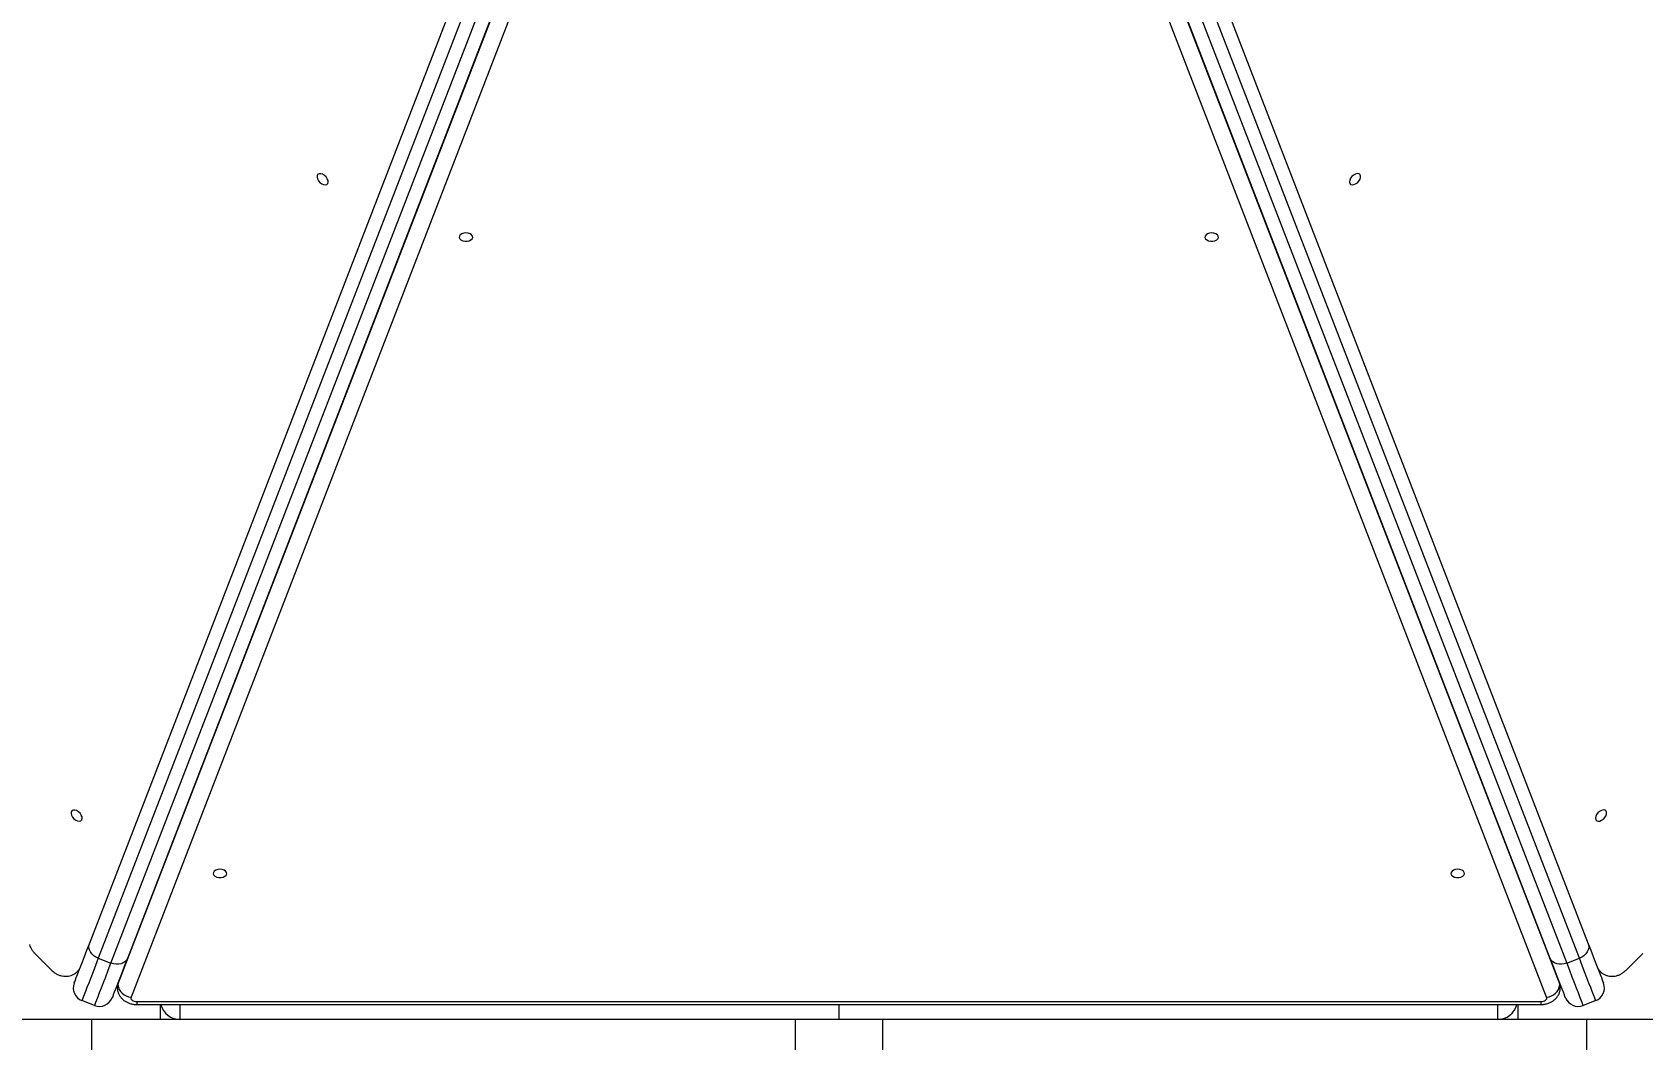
# Model space of a CAD drawing. Header units: millimetres. Extents: x -6332 to 8932, y -6739 to 7096.
# Drawn here: x -2262 to -1432, y -630 to -111 of the extents above; entities that cross this region are included whole.
import ezdxf

# ---------------------------------------------------------------- set-up
doc = ezdxf.new("R2010")
doc.units = ezdxf.units.MM
for name, color, linetype in [('DIKOM_ОБЪЕКТ', 7, 'Continuous'), ('DIKOM_РАЗМЕР_ЗОНА', 7, 'Continuous'), ('DIKOM_РАЗМЕР_ОБЪЕКТА', 7, 'Continuous')]:
    doc.layers.add(name, color=color, linetype=linetype)
doc.styles.add('style1', font='arial.ttf', dxfattribs={"width": 0.8})
doc.dimstyles.new('1-50', dxfattribs={"dimtxt": 300, "dimasz": 200, "dimexe": 100, "dimexo": 0, "dimgap": 100, "dimtad": 1, "dimtxsty": 'style1', "dimcen": 200, "dimclrd": 7, "dimclre": 7, "dimclrt": 7, "dimadec": 1, "dimazin": 2, "dimtfac": 1, "dimtmove": 0, "dimatfit": 2, "dimfxl": 0, "dimlwd": 25, "dimlwe": 18, "dimarcsym": 0})

# ---------------------------------------------------------------- blocks, each defined once
blk = doc.blocks.new('*D9')
at = {"layer": 'Defpoints', "color": 0, "transparency": 16777216}
for p in [(777.17, 5593.97), (-4228.73, -3389.78), (7301.72, -3389.78)]:
    blk.add_point(p, dxfattribs=at)
at = {"layer": 'DIKOM_РАЗМЕР_ОБЪЕКТА', "color": 7, "lineweight": 18, "transparency": 16777216}
for p, q in [((777.17, 5593.97), (7401.72, 5593.97)), ((-4228.73, -3389.78), (7401.72, -3389.78))]:
    blk.add_line(p, q, dxfattribs=at)
at = {"layer": 'DIKOM_РАЗМЕР_ОБЪЕКТА', "color": 7, "lineweight": 25, "transparency": 16777216}
blk.add_line((7301.72, 5393.97), (7301.72, -3189.78), dxfattribs=at)
at = {"layer": 'DIKOM_РАЗМЕР_ОБЪЕКТА', "color": 7, "transparency": 16777216}
for points in [[(7268.39, 5393.97), (7335.06, 5393.97), (7301.72, 5593.97)], [(7268.39, -3189.78), (7335.06, -3189.78), (7301.72, -3389.78)]]:
    blk.add_solid(points, dxfattribs=at)
at = {"layer": 'DIKOM_РАЗМЕР_ОБЪЕКТА', "color": 7, "transparency": 16777216, "insert": (7048.55, 1153.71), "char_height": 300, "attachment_point": 5, "rotation": 90, "style": 'style1'}
blk.add_mtext('9000', dxfattribs=at)
blk = doc.blocks.new('*D10')
at = {"layer": 'Defpoints', "color": 0, "transparency": 16777216}
for p in [(4034.78, 3636.59), (-4490.85, -1960.46), (4034.78, -5533.39)]:
    blk.add_point(p, dxfattribs=at)
at = {"layer": 'DIKOM_РАЗМЕР_ОБЪЕКТА', "color": 7, "lineweight": 18, "transparency": 16777216}
for p, q in [((4034.78, 3636.59), (4034.78, -5633.39)), ((-4490.85, -1960.46), (-4490.85, -5633.39))]:
    blk.add_line(p, q, dxfattribs=at)
at = {"layer": 'DIKOM_РАЗМЕР_ОБЪЕКТА', "color": 7, "lineweight": 25, "transparency": 16777216}
blk.add_line((-4290.85, -5533.39), (3834.78, -5533.39), dxfattribs=at)
at = {"layer": 'DIKOM_РАЗМЕР_ОБЪЕКТА', "color": 7, "transparency": 16777216}
for points in [[(-4290.85, -5500.05), (-4290.85, -5566.72), (-4490.85, -5533.39)], [(3834.78, -5500.05), (3834.78, -5566.72), (4034.78, -5533.39)]]:
    blk.add_solid(points, dxfattribs=at)
at = {"layer": 'DIKOM_РАЗМЕР_ОБЪЕКТА', "color": 7, "transparency": 16777216, "insert": (308.03, -5280.21), "char_height": 300, "attachment_point": 5, "style": 'style1'}
blk.add_mtext('8500', dxfattribs=at)
blk = doc.blocks.new('*D11')
at = {"layer": 'Defpoints', "color": 0, "transparency": 16777216}
for p in [(1114.35, 7096.35), (-4349.59, -4627.34), (8831.76, -4627.34)]:
    blk.add_point(p, dxfattribs=at)
at = {"layer": 'DIKOM_РАЗМЕР_ЗОНА', "color": 7, "lineweight": 18, "transparency": 16777216}
for p, q in [((1114.35, 7096.35), (8931.76, 7096.35)), ((-4349.59, -4627.34), (8931.76, -4627.34))]:
    blk.add_line(p, q, dxfattribs=at)
at = {"layer": 'DIKOM_РАЗМЕР_ЗОНА', "color": 7, "lineweight": 25, "transparency": 16777216}
blk.add_line((8831.76, 6896.35), (8831.76, -4427.34), dxfattribs=at)
at = {"layer": 'DIKOM_РАЗМЕР_ЗОНА', "color": 7, "transparency": 16777216}
for points in [[(8798.42, 6896.35), (8865.09, 6896.35), (8831.76, 7096.35)], [(8798.42, -4427.34), (8865.09, -4427.34), (8831.76, -4627.34)]]:
    blk.add_solid(points, dxfattribs=at)
at = {"layer": 'DIKOM_РАЗМЕР_ЗОНА', "color": 7, "transparency": 16777216, "insert": (8578.59, 1308.2), "char_height": 300, "attachment_point": 5, "rotation": 90, "style": 'style1'}
blk.add_mtext('11750', dxfattribs=at)
blk = doc.blocks.new('*D12')
at = {"layer": 'Defpoints', "color": 0, "transparency": 16777216}
for p in [(6134.38, 3354.85), (-6332, -2644.93), (6134.38, -6639)]:
    blk.add_point(p, dxfattribs=at)
at = {"layer": 'DIKOM_РАЗМЕР_ЗОНА', "color": 7, "lineweight": 18, "transparency": 16777216}
for p, q in [((6134.38, 3354.85), (6134.38, -6739)), ((-6332, -2644.93), (-6332, -6739))]:
    blk.add_line(p, q, dxfattribs=at)
at = {"layer": 'DIKOM_РАЗМЕР_ЗОНА', "color": 7, "lineweight": 25, "transparency": 16777216}
blk.add_line((-6132, -6639), (5934.38, -6639), dxfattribs=at)
at = {"layer": 'DIKOM_РАЗМЕР_ЗОНА', "color": 7, "transparency": 16777216}
for points in [[(-6132, -6605.67), (-6132, -6672.33), (-6332, -6639)], [(5934.38, -6605.67), (5934.38, -6672.33), (6134.38, -6639)]]:
    blk.add_solid(points, dxfattribs=at)
at = {"layer": 'DIKOM_РАЗМЕР_ЗОНА', "color": 7, "transparency": 16777216, "insert": (-98.81, -6385.83), "char_height": 300, "attachment_point": 5, "style": 'style1'}
blk.add_mtext('12500', dxfattribs=at)

msp = doc.modelspace()

# ---------------------------------------------------------------- linework, layer by layer
at = {"layer": 'DIKOM_ОБЪЕКТ', "color": 7, "linetype": 'Continuous', "lineweight": 15}
for p, q in [((-2232.938, -580.842), (-1872.495, 351.523)), ((-1820.165, 351.523), (-1459.722, -580.842)), ((-1867.9, 343.998), (-2228.343, -588.367)), ((-2221.814, -590.892), (-1861.371, 341.474)), ((-1852.908, 343.951), (-2213.351, -588.414)), ((-1479.309, -588.414), (-1839.752, 343.951)), ((-1831.289, 341.474), (-1470.846, -590.892)), ((-1464.317, -588.367), (-1824.76, 343.998)), ((-1798.066, 235.333), (-1474.382, -601.949)), ((-2218.278, -601.949), (-1905.319, 207.59)), ((-1899.903, 197.462), (-2211.467, -608.468)), ((-1481.193, -608.468), (-1792.797, 197.565)), ((-2115.425, -184.555), (-2115.504, -185.36)), ((-2115.504, -185.36), (-2115.27, -186.286)), ((-2115.043, -183.959), (-2115.425, -184.555)), ((-2115.27, -186.286), (-2114.749, -187.235)), ((-2114.398, -183.637), (-2115.043, -183.959)), ((-2114.749, -187.235), (-2113.998, -188.101)), ((-2113.56, -183.622), (-2114.398, -183.637)), ((-2113.998, -188.101), (-2113.097, -188.792)), ((-2112.62, -183.918), (-2113.56, -183.622)), ((-2113.097, -188.792), (-2112.144, -189.234)), ((-2111.681, -184.492), (-2112.62, -183.918)), ((-2112.144, -189.234), (-2111.243, -189.377)), ((-2110.843, -185.282), (-2111.681, -184.492)), ((-2111.243, -189.377), (-2110.491, -189.206)), ((-2110.198, -186.202), (-2110.843, -185.282)), ((-2110.491, -189.206), (-2109.971, -188.741)), ((-2109.815, -187.152), (-2110.198, -186.202)), ((-2109.971, -188.741), (-2109.737, -188.03)), ((-2109.737, -188.03), (-2109.815, -187.152)), ((-1582.79, -186.959), (-1582.933, -187.86)), ((-1582.933, -187.86), (-1582.763, -188.612)), ((-1582.349, -186.007), (-1582.79, -186.959)), ((-1582.763, -188.612), (-1582.297, -189.133)), ((-1581.658, -185.106), (-1582.349, -186.007)), ((-1582.297, -189.133), (-1581.587, -189.367)), ((-1580.791, -184.354), (-1581.658, -185.106)), ((-1581.587, -189.367), (-1580.709, -189.288)), ((-1579.843, -183.833), (-1580.791, -184.354)), ((-1580.709, -189.288), (-1579.759, -188.906)), ((-1578.916, -183.599), (-1579.843, -183.833)), ((-1579.759, -188.906), (-1578.839, -188.26)), ((-1578.111, -183.678), (-1578.916, -183.599)), ((-1578.839, -188.26), (-1578.049, -187.423)), ((-1577.515, -184.061), (-1578.111, -183.678)), ((-1578.049, -187.423), (-1577.475, -186.483)), ((-1577.193, -184.706), (-1577.515, -184.061)), ((-1577.475, -186.483), (-1577.179, -185.544)), ((-1577.179, -185.544), (-1577.193, -184.706)), ((-2042.096, -215.809), (-2042.191, -216.513)), ((-2041.633, -215.161), (-2042.096, -215.809)), ((-2040.853, -214.642), (-2041.633, -215.161)), ((-2039.84, -214.305), (-2040.853, -214.642)), ((-2038.703, -214.189), (-2039.84, -214.305)), ((-2037.567, -214.305), (-2038.703, -214.189)), ((-2036.554, -214.642), (-2037.567, -214.305)), ((-2035.773, -215.161), (-2036.554, -214.642)), ((-2035.31, -215.809), (-2035.773, -215.161)), ((-2035.215, -216.513), (-2035.31, -215.809)), ((-1657.35, -215.809), (-1657.445, -216.513)), ((-1656.887, -215.161), (-1657.35, -215.809)), ((-1656.107, -214.642), (-1656.887, -215.161)), ((-1655.093, -214.305), (-1656.107, -214.642)), ((-1653.957, -214.189), (-1655.093, -214.305)), ((-1652.821, -214.305), (-1653.957, -214.189)), ((-1651.807, -214.642), (-1652.821, -214.305)), ((-1651.027, -215.161), (-1651.807, -214.642)), ((-1650.564, -215.809), (-1651.027, -215.161)), ((-1650.469, -216.513), (-1650.564, -215.809)), ((-2042.191, -216.513), (-2041.908, -217.198)), ((-2041.908, -217.198), (-2041.278, -217.79)), ((-2041.278, -217.79), (-2040.369, -218.224)), ((-2040.369, -218.224), (-2039.279, -218.453)), ((-2039.279, -218.453), (-2038.127, -218.453)), ((-2038.127, -218.453), (-2037.037, -218.224)), ((-2037.037, -218.224), (-2036.128, -217.79)), ((-2036.128, -217.79), (-2035.498, -217.198)), ((-2035.498, -217.198), (-2035.215, -216.513)), ((-1657.445, -216.513), (-1657.162, -217.198)), ((-1657.162, -217.198), (-1656.532, -217.79)), ((-1656.532, -217.79), (-1655.623, -218.224)), ((-1655.623, -218.224), (-1654.533, -218.453)), ((-1654.533, -218.453), (-1653.381, -218.453)), ((-1653.381, -218.453), (-1652.291, -218.224)), ((-1652.291, -218.224), (-1651.382, -217.79)), ((-1651.382, -217.79), (-1650.752, -217.198)), ((-1650.752, -217.198), (-1650.469, -216.513)), ((-2242.329, -512.817), (-2242.407, -513.622)), ((-2242.407, -513.622), (-2242.173, -514.549)), ((-2241.946, -512.221), (-2242.329, -512.817)), ((-2242.173, -514.549), (-2241.652, -515.497)), ((-2241.301, -511.899), (-2241.946, -512.221)), ((-2240.463, -511.886), (-2241.301, -511.899)), ((-2239.523, -512.181), (-2240.463, -511.886)), ((-2238.584, -512.755), (-2239.523, -512.181)), ((-2237.746, -513.545), (-2238.584, -512.755)), ((-2237.101, -514.465), (-2237.746, -513.545)), ((-2236.718, -515.415), (-2237.101, -514.465)), ((-1455.446, -514.27), (-1455.887, -515.223)), ((-1454.755, -513.369), (-1455.446, -514.27)), ((-1453.888, -512.617), (-1454.755, -513.369)), ((-1452.94, -512.096), (-1453.888, -512.617)), ((-1452.013, -511.863), (-1452.94, -512.096)), ((-1451.208, -511.941), (-1452.013, -511.863)), ((-1450.612, -512.323), (-1451.208, -511.941)), ((-1451.146, -515.686), (-1450.572, -514.746)), ((-1450.29, -512.969), (-1450.612, -512.323)), ((-1450.572, -514.746), (-1450.276, -513.806)), ((-1450.276, -513.806), (-1450.29, -512.969)), ((-2241.652, -515.497), (-2240.901, -516.364)), ((-2240.901, -516.364), (-2240, -517.055)), ((-2240, -517.055), (-2239.047, -517.496)), ((-2239.047, -517.496), (-2238.146, -517.639)), ((-2238.146, -517.639), (-2237.395, -517.469)), ((-2237.395, -517.469), (-2236.874, -517.003)), ((-2236.874, -517.003), (-2236.64, -516.293)), ((-2236.64, -516.293), (-2236.718, -515.415)), ((-1455.887, -515.223), (-1456.03, -516.124)), ((-1456.03, -516.124), (-1455.859, -516.875)), ((-1455.859, -516.875), (-1455.394, -517.396)), ((-1455.394, -517.396), (-1454.684, -517.63)), ((-1454.684, -517.63), (-1453.806, -517.551)), ((-1453.806, -517.551), (-1452.856, -517.169)), ((-1452.856, -517.169), (-1451.936, -516.523)), ((-1451.936, -516.523), (-1451.146, -515.686)), ((-2168.999, -544.072), (-2169.094, -544.776)), ((-2169.094, -544.776), (-2168.812, -545.461)), ((-2168.536, -543.425), (-2168.999, -544.072)), ((-2168.812, -545.461), (-2168.181, -546.053)), ((-2167.756, -542.905), (-2168.536, -543.425)), ((-2168.181, -546.053), (-2167.272, -546.487)), ((-2166.743, -542.568), (-2167.756, -542.905)), ((-2167.272, -546.487), (-2166.182, -546.717)), ((-2165.606, -542.452), (-2166.743, -542.568)), ((-2166.182, -546.717), (-2165.03, -546.717)), ((-2164.47, -542.568), (-2165.606, -542.452)), ((-2165.03, -546.717), (-2163.941, -546.487)), ((-2163.457, -542.905), (-2164.47, -542.568)), ((-2163.941, -546.487), (-2163.031, -546.053)), ((-2162.676, -543.425), (-2163.457, -542.905)), ((-2163.031, -546.053), (-2162.401, -545.461)), ((-2162.214, -544.072), (-2162.676, -543.425)), ((-2162.401, -545.461), (-2162.118, -544.776)), ((-2162.118, -544.776), (-2162.214, -544.072)), ((-1530.447, -544.072), (-1530.542, -544.776)), ((-1530.542, -544.776), (-1530.259, -545.461)), ((-1529.984, -543.425), (-1530.447, -544.072)), ((-1530.259, -545.461), (-1529.629, -546.053)), ((-1529.204, -542.905), (-1529.984, -543.425)), ((-1529.629, -546.053), (-1528.72, -546.487)), ((-1528.19, -542.568), (-1529.204, -542.905)), ((-1528.72, -546.487), (-1527.63, -546.717)), ((-1527.054, -542.452), (-1528.19, -542.568)), ((-1527.63, -546.717), (-1526.478, -546.717)), ((-1525.917, -542.568), (-1527.054, -542.452)), ((-1526.478, -546.717), (-1525.388, -546.487)), ((-1524.904, -542.905), (-1525.917, -542.568)), ((-1525.388, -546.487), (-1524.479, -546.053)), ((-1524.124, -543.425), (-1524.904, -542.905)), ((-1524.479, -546.053), (-1523.849, -545.461)), ((-1523.661, -544.072), (-1524.124, -543.425)), ((-1523.849, -545.461), (-1523.566, -544.776)), ((-1523.566, -544.776), (-1523.661, -544.072)), ((-2234.254, -584.245), (-2232.938, -580.842)), ((-2233.19, -581.866), (-2232.938, -580.842)), ((-1459.722, -580.842), (-1459.47, -581.866)), ((-1459.722, -580.842), (-1458.406, -584.245)), ((-2261.058, -585.89), (-2252.513, -594.434)), ((-2236.554, -590.194), (-2235.461, -587.366)), ((-2235.461, -587.366), (-2234.254, -584.245)), ((-2233.181, -582.948), (-2233.19, -581.866)), ((-2232.912, -584.046), (-2233.181, -582.948)), ((-2232.393, -585.118), (-2232.912, -584.046)), ((-2231.644, -586.122), (-2232.393, -585.118)), ((-2230.694, -587.021), (-2231.644, -586.122)), ((-2229.58, -587.779), (-2230.694, -587.021)), ((-2228.343, -588.367), (-2229.757, -592.027)), ((-2228.343, -588.367), (-2229.58, -587.779)), ((-2228.343, -588.367), (-2221.814, -590.892)), ((-2213.351, -588.414), (-2214.667, -591.817)), ((-2213.854, -589.341), (-2214.588, -590.136)), ((-2213.351, -588.414), (-2213.854, -589.341)), ((-1478.806, -589.341), (-1479.309, -588.414)), ((-1477.994, -591.817), (-1479.309, -588.414)), ((-1478.072, -590.136), (-1478.806, -589.341)), ((-1470.846, -590.892), (-1464.317, -588.367)), ((-1463.081, -587.779), (-1464.317, -588.367)), ((-1462.903, -592.027), (-1464.317, -588.367)), ((-1461.966, -587.021), (-1463.081, -587.779)), ((-1461.016, -586.122), (-1461.966, -587.021)), ((-1460.267, -585.118), (-1461.016, -586.122)), ((-1459.748, -584.046), (-1460.267, -585.118)), ((-1459.479, -582.948), (-1459.748, -584.046)), ((-1459.47, -581.866), (-1459.479, -582.948)), ((-1458.406, -584.245), (-1457.2, -587.366)), ((-1457.2, -587.366), (-1456.107, -590.194)), ((-1440.147, -594.434), (-1431.603, -585.89)), ((-2239.709, -598.356), (-2239.11, -596.805)), ((-2239.207, -595.27), (-2238.645, -594.707)), ((-2239.11, -596.805), (-2238.382, -594.922)), ((-2238.678, -594.684), (-2238.033, -594.02)), ((-2238.645, -594.707), (-2238.407, -594.446)), ((-2238.407, -594.446), (-2237.777, -593.357)), ((-2238.382, -594.922), (-2237.529, -592.715)), ((-2237.529, -592.715), (-2236.554, -590.194)), ((-2231.055, -595.383), (-2232.23, -598.423)), ((-2229.757, -592.027), (-2231.055, -595.383)), ((-2225.701, -600.946), (-2224.526, -597.906)), ((-2224.526, -597.906), (-2223.228, -594.55)), ((-2223.228, -594.55), (-2221.814, -590.892)), ((-2220.503, -591.288), (-2221.814, -590.892)), ((-2219.168, -591.476), (-2220.503, -591.288)), ((-2217.861, -591.451), (-2219.168, -591.476)), ((-2216.966, -597.766), (-2217.941, -600.287)), ((-2216.631, -591.211), (-2217.861, -591.451)), ((-2215.873, -594.938), (-2216.966, -597.766)), ((-2215.526, -590.768), (-2216.631, -591.211)), ((-2214.667, -591.817), (-2215.873, -594.938)), ((-2214.588, -590.136), (-2215.526, -590.768)), ((-1477.134, -590.768), (-1478.072, -590.136)), ((-1476.787, -594.938), (-1477.994, -591.817)), ((-1476.029, -591.211), (-1477.134, -590.768)), ((-1475.694, -597.766), (-1476.787, -594.938)), ((-1474.8, -591.451), (-1476.029, -591.211)), ((-1474.719, -600.287), (-1475.694, -597.766)), ((-1473.492, -591.476), (-1474.8, -591.451)), ((-1472.157, -591.288), (-1473.492, -591.476)), ((-1470.846, -590.892), (-1472.157, -591.288)), ((-1470.846, -590.892), (-1469.432, -594.55)), ((-1469.432, -594.55), (-1468.134, -597.906)), ((-1468.134, -597.906), (-1466.959, -600.946)), ((-1461.605, -595.383), (-1462.903, -592.027)), ((-1460.43, -598.423), (-1461.605, -595.383)), ((-1456.107, -590.194), (-1455.132, -592.715)), ((-1455.132, -592.715), (-1454.278, -594.922)), ((-1454.883, -593.357), (-1454.253, -594.446)), ((-1454.278, -594.922), (-1453.551, -596.805)), ((-1454.253, -594.446), (-1454.015, -594.707)), ((-1454.015, -594.707), (-1453.453, -595.27)), ((-1453.551, -596.805), (-1452.951, -598.356)), ((-2240.784, -601.136), (-2240.716, -600.962)), ((-2240.716, -600.962), (-2240.514, -600.438)), ((-2240.514, -600.438), (-2240.178, -599.568)), ((-2240.178, -599.568), (-2239.709, -598.356)), ((-2234.979, -605.533), (-2235.623, -607.2)), ((-2234.196, -603.508), (-2234.979, -605.533)), ((-2233.279, -601.135), (-2234.196, -603.508)), ((-2232.23, -598.423), (-2233.279, -601.135)), ((-2228.45, -608.056), (-2227.667, -606.032)), ((-2227.667, -606.032), (-2226.75, -603.659)), ((-2226.75, -603.659), (-2225.701, -600.946)), ((-2220.122, -605.928), (-2220.591, -607.141)), ((-2219.522, -604.378), (-2220.122, -605.928)), ((-2218.795, -602.494), (-2219.522, -604.378)), ((-2217.941, -600.287), (-2218.795, -602.494)), ((-2218.543, -602.375), (-2218.548, -602.574)), ((-2218.548, -602.574), (-2218.548, -603.364)), ((-2218.548, -603.363), (-2218.543, -603.166)), ((-2218.278, -601.159), (-2218.543, -602.375)), ((-2218.543, -603.166), (-2218.278, -601.949)), ((-2218.278, -601.159), (-2218.278, -601.949)), ((-1473.866, -602.494), (-1474.719, -600.287)), ((-1474.382, -601.949), (-1474.382, -601.159)), ((-1474.117, -602.375), (-1474.382, -601.159)), ((-1474.382, -601.949), (-1474.117, -603.166)), ((-1474.112, -602.574), (-1474.117, -602.375)), ((-1474.117, -603.166), (-1474.112, -603.367)), ((-1474.112, -603.364), (-1474.112, -602.574)), ((-1473.138, -604.378), (-1473.866, -602.494)), ((-1472.538, -605.928), (-1473.138, -604.378)), ((-1472.07, -607.141), (-1472.538, -605.928)), ((-1466.959, -600.946), (-1465.911, -603.659)), ((-1465.911, -603.659), (-1464.993, -606.032)), ((-1464.993, -606.032), (-1464.211, -608.056)), ((-1459.382, -601.135), (-1460.43, -598.423)), ((-1458.464, -603.508), (-1459.382, -601.135)), ((-1457.682, -605.533), (-1458.464, -603.508)), ((-1457.037, -607.2), (-1457.682, -605.533)), ((-1452.951, -598.356), (-1452.482, -599.568)), ((-1452.482, -599.568), (-1452.146, -600.438)), ((-1452.146, -600.438), (-1451.944, -600.962)), ((-1451.944, -600.962), (-1451.876, -601.136)), ((-2236.706, -610.002), (-2236.779, -610.189)), ((-2230.25, -612.713), (-2236.779, -610.189)), ((-2236.489, -609.439), (-2236.706, -610.002)), ((-2236.127, -608.503), (-2236.489, -609.439)), ((-2235.623, -607.2), (-2236.127, -608.503)), ((-2230.25, -612.713), (-2230.177, -612.526)), ((-2230.177, -612.526), (-2229.96, -611.963)), ((-2229.96, -611.963), (-2229.598, -611.028)), ((-2229.598, -611.028), (-2229.094, -609.724)), ((-2229.094, -609.724), (-2228.45, -608.056)), ((-2221.129, -608.534), (-2221.197, -608.708)), ((-2220.927, -608.01), (-2221.129, -608.534)), ((-2220.591, -607.141), (-2220.927, -608.01)), ((-2211.467, -608.468), (-2211.548, -608.879)), ((-2211.548, -608.879), (-2211.477, -609.291)), ((-2211.477, -609.291), (-2211.258, -609.682)), ((-2211.258, -609.682), (-2210.901, -610.034)), ((-2210.901, -610.034), (-2210.426, -610.328)), ((-2210.426, -610.328), (-2209.855, -610.549)), ((-2209.855, -610.549), (-2209.219, -610.686)), ((-2209.219, -610.686), (-2208.548, -610.733)), ((-2208.548, -610.733), (-1484.112, -610.733)), ((-2208.548, -610.733), (-2208.548, -612.205)), ((-2208.548, -612.205), (-1484.112, -612.205)), ((-2196.33, -619.913), (-2196.33, -612.205)), ((-2186.332, -612.205), (-2186.332, -619.913)), ((-1846.33, -612.205), (-1846.33, -619.913)), ((-1506.333, -619.913), (-1506.333, -612.205)), ((-1496.096, -612.205), (-1496.096, -619.913)), ((-1484.112, -610.733), (-1483.442, -610.686)), ((-1484.112, -610.733), (-1484.112, -612.205)), ((-1483.442, -610.686), (-1482.805, -610.549)), ((-1482.805, -610.549), (-1482.234, -610.328)), ((-1482.234, -610.328), (-1481.759, -610.034)), ((-1481.759, -610.034), (-1481.402, -609.682)), ((-1481.402, -609.682), (-1481.183, -609.291)), ((-1481.112, -608.879), (-1481.193, -608.468)), ((-1481.183, -609.291), (-1481.112, -608.879)), ((-1471.733, -608.01), (-1472.07, -607.141)), ((-1471.531, -608.534), (-1471.733, -608.01)), ((-1471.464, -608.708), (-1471.531, -608.534)), ((-1464.211, -608.056), (-1463.566, -609.724)), ((-1463.566, -609.724), (-1463.062, -611.028)), ((-1463.062, -611.028), (-1462.7, -611.963)), ((-1462.7, -611.963), (-1462.483, -612.526)), ((-1462.483, -612.526), (-1462.41, -612.713)), ((-1455.881, -610.189), (-1462.41, -612.713)), ((-1456.533, -608.503), (-1457.037, -607.2)), ((-1456.171, -609.439), (-1456.533, -608.503)), ((-1455.954, -610.002), (-1456.171, -609.439)), ((-1455.881, -610.189), (-1455.954, -610.002)), ((-2231.684, -619.913), (-2296.096, -619.913)), ((-2231.684, -640.913), (-2231.684, -619.913)), ((-1868.607, -619.913), (-2231.684, -619.913)), ((-1868.607, -640.913), (-1868.607, -619.913)), ((-1823.584, -619.913), (-1868.607, -619.913)), ((-1823.584, -640.913), (-1823.584, -619.913)), ((-1460.508, -619.913), (-1823.584, -619.913)), ((-1460.508, -640.913), (-1460.508, -619.913)), ((-1396.096, -619.913), (-1460.508, -619.913))]:
    msp.add_line(p, q, dxfattribs=at)
for centre, radius, start, end in [((-2234.255, -603.66), 7, 158.864011, 248.864011), ((-2210.863, -601.019), 7.474, 187.148126, 265.360059), ((-1481.798, -601.019), 7.474, 274.639941, 352.851874), ((-1458.405, -603.66), 7, 291.135989, 21.135989), ((-2227.726, -606.184), 7, 248.864011, 338.864011), ((-2186.332, -609.913), 10, 193.244527, 270), ((-1506.333, -609.913), 10, 270, 346.755473), ((-1464.934, -606.184), 7, 201.135989, 291.135989)]:
    msp.add_arc(centre, radius, start, end, dxfattribs=at)
for points, knots in [([(-2263.888, -581.248), (-2263.739, -581.679), (-2263.407, -582.634), (-2262.619, -584.032), (-2261.786, -585.136), (-2261.219, -585.722), (-2261.058, -585.89)], [0, 0, 0, 0, 0.2509376, 0.5573736, 0.8737929, 1, 1, 1, 1]), ([(-2252.513, -594.434), (-2252.217, -594.713), (-2251.467, -595.419), (-2250.138, -596.322), (-2248.57, -597.073), (-2246.987, -597.535), (-2245.398, -597.721), (-2243.838, -597.63), (-2242.338, -597.271), (-2240.952, -596.638), (-2239.895, -595.958), (-2239.397, -595.417), (-2239.242, -595.248)], [0, 0, 0, 0, 0.0813172, 0.2055568, 0.3200644, 0.4315441, 0.5394175, 0.6446301, 0.7482675, 0.8510931, 0.9536098, 1, 1, 1, 1]), ([(-1454.68, -593.883), (-1454.523, -594.124), (-1454.322, -594.433), (-1454.039, -594.665), (-1453.976, -594.717)], [0, 0, 0, 0, 0.7781221, 1, 1, 1, 1]), ([(-1453.423, -595.272), (-1453.086, -595.586), (-1452.37, -596.254), (-1451.061, -596.973), (-1449.627, -597.47), (-1448.146, -597.7), (-1446.646, -597.677), (-1445.141, -597.406), (-1443.643, -596.885), (-1442.176, -596.107), (-1441.007, -595.255), (-1440.367, -594.644), (-1440.147, -594.434)], [0, 0, 0, 0, 0.0933568, 0.1982451, 0.3003134, 0.4010512, 0.5020346, 0.6049952, 0.7116625, 0.8231199, 0.9391857, 1, 1, 1, 1]), ([(-2218.533, -603.361), (-2218.538, -603.416), (-2218.591, -604.002), (-2218.391, -605.107), (-2217.94, -606.588), (-2217.213, -607.925), (-2216.282, -609.102), (-2215.159, -610.113), (-2213.859, -610.95), (-2212.388, -611.598), (-2210.764, -612.038), (-2209.457, -612.192), (-2208.71, -612.202), (-2208.548, -612.205)], [0, 0, 0, 0, 0.0112448, 0.119099, 0.2232586, 0.3249593, 0.425678, 0.527109, 0.6308857, 0.7385662, 0.8510257, 0.9677606, 1, 1, 1, 1]), ([(-1484.112, -612.205), (-1483.702, -612.192), (-1482.669, -612.16), (-1481.09, -611.855), (-1479.45, -611.275), (-1478.004, -610.478), (-1476.75, -609.48), (-1475.712, -608.308), (-1474.906, -606.99), (-1474.375, -605.557), (-1474.111, -604.329), (-1474.142, -603.596), (-1474.152, -603.369)], [0, 0, 0, 0, 0.0818032, 0.2059091, 0.3202055, 0.4316105, 0.53954, 0.6448406, 0.7485662, 0.8514494, 0.9540552, 1, 1, 1, 1])]:
    msp.add_open_spline(points, degree=3, knots=knots, dxfattribs=at)

# ---------------------------------------------------------------- dimensions: what is measured, and where the dimension line sits
at = {"layer": 'DIKOM_РАЗМЕР_ЗОНА'}
dim = msp.add_linear_dim(base=(8831.757, -4627.344), p1=(1114.346, 7096.351), p2=(-4349.589, -4627.344), angle=90, text='11750', dimstyle='1-50', dxfattribs=at)
dim.commit()
dim.dimension.update_dxf_attribs({"geometry": '*D11', "text_midpoint": (8831.757, 1308.196), "dimtype": 160})
dim = msp.add_linear_dim(base=(6134.379, -6639), p1=(-6332, -2644.933), p2=(6134.379, 3354.853), text='12500', dimstyle='1-50', dxfattribs=at)
dim.commit()
dim.dimension.update_dxf_attribs({"geometry": '*D12', "text_midpoint": (-98.81, -6639), "dimtype": 160})
at = {"layer": 'DIKOM_РАЗМЕР_ОБЪЕКТА'}
dim = msp.add_linear_dim(base=(7301.722, -3389.779), p1=(777.17, 5593.968), p2=(-4228.728, -3389.779), angle=90, text='9000', dimstyle='1-50', dxfattribs=at)
dim.commit()
dim.dimension.update_dxf_attribs({"geometry": '*D9', "text_midpoint": (7301.722, 1153.714), "dimtype": 160})
dim = msp.add_linear_dim(base=(4034.777, -5533.386), p1=(-4490.848, -1960.464), p2=(4034.777, 3636.587), text='8500', dimstyle='1-50', dxfattribs=at)
dim.commit()
dim.dimension.update_dxf_attribs({"geometry": '*D10', "text_midpoint": (308.034, -5533.386), "dimtype": 160})

doc.saveas('drawing.dxf')
